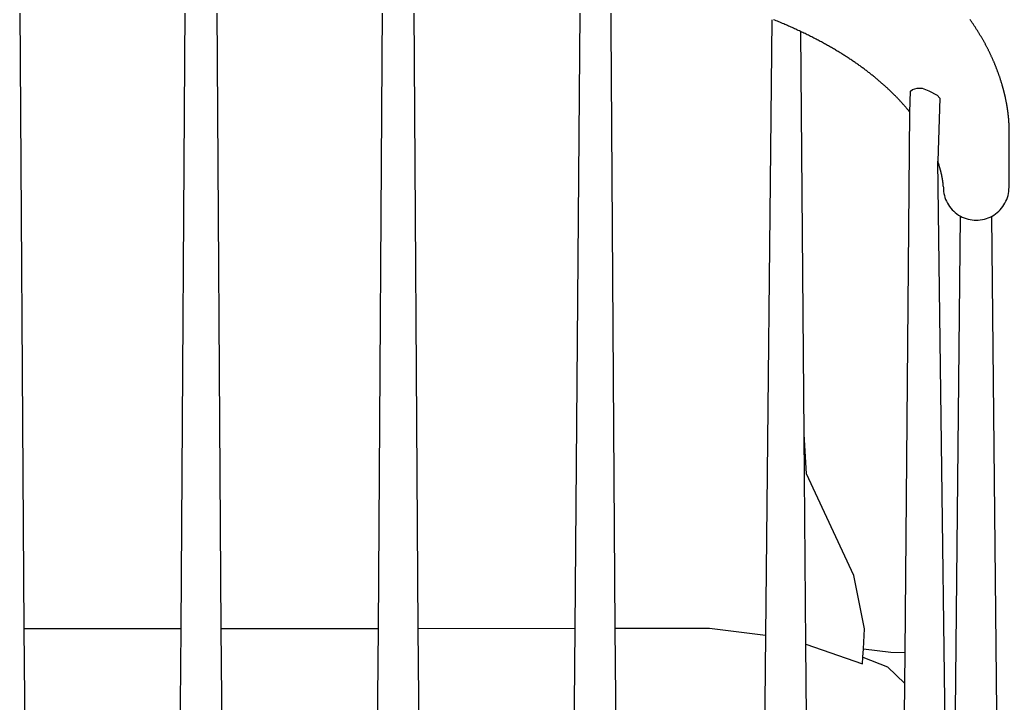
# Model space of a CAD drawing. Header units: inches. Extents: x 0 to 7318, y 0 to 812.
# Drawn here: x 6924.5 to 7301, y 369.4 to 629.5 of the extents above; entities that cross this region are included whole.
import ezdxf

# ---------------------------------------------------------------- set-up
doc = ezdxf.new("R2010")
doc.units = ezdxf.units.IN
doc.header["$MEASUREMENT"] = 0

# ---------------------------------------------------------------- blocks, each defined once
blk = doc.blocks.new('SC2_BACK')
at = {"color": 7}
for points in [[(6927.46, 253.24, 0), (6926.07, 397.81, 0), (6924.46, 653.23, 0)], [(6987.46, 653.23, 0), (6985.72, 397.79, 0), (6984.46, 253.24, 0)], [(7002.46, 253.24, 0), (7001.07, 397.81, 0), (6999.46, 653.23, 0)], [(7062.46, 653.23, 0), (7060.8, 397.78, 0), (7059.46, 253.24, 0)], [(7077.46, 253.24, 0), (7076.01, 397.86, 0), (7074.46, 653.23, 0)], [(7137.68, 647.89, 0), (7135.66, 397.92, 0), (7134.46, 253.24, 0)], [(7152.46, 253.24, 0), (7151.09, 397.91, 0), (7149.45, 646.09, 0)], [(7210.72, 629.45, 0), (7208.28, 395.34, 0), (7206.92, 253.24, 0)], [(7211.82, 629.33, 0), (7211.32, 629.53, 0)], [(7212.31, 629.13, 0), (7211.82, 629.33, 0)], [(7212.79, 628.93, 0), (7212.31, 629.13, 0)], [(7213.28, 628.73, 0), (7212.79, 628.93, 0)], [(7286.28, 629.31, 0), (7286.11, 629.54, 0)], [(7286.44, 629.08, 0), (7286.28, 629.31, 0)], [(7286.6, 628.85, 0), (7286.44, 629.08, 0)], [(7213.76, 628.53, 0), (7213.28, 628.73, 0)], [(7214.24, 628.33, 0), (7213.76, 628.53, 0)], [(7214.72, 628.13, 0), (7214.24, 628.33, 0)], [(7215.19, 627.92, 0), (7214.72, 628.13, 0)], [(7215.66, 627.72, 0), (7215.19, 627.92, 0)], [(7216.13, 627.52, 0), (7215.66, 627.72, 0)], [(7216.6, 627.31, 0), (7216.13, 627.52, 0)], [(7217.07, 627.11, 0), (7216.6, 627.31, 0)], [(7217.53, 626.91, 0), (7217.07, 627.11, 0)], [(7217.99, 626.7, 0), (7217.53, 626.91, 0)], [(7218.45, 626.5, 0), (7217.99, 626.7, 0)], [(7218.9, 626.29, 0), (7218.45, 626.5, 0)], [(7219.36, 626.09, 0), (7218.9, 626.29, 0)], [(7219.81, 625.88, 0), (7219.36, 626.09, 0)], [(7220.25, 625.67, 0), (7219.81, 625.88, 0)], [(7220.7, 625.47, 0), (7220.25, 625.67, 0)], [(7221.14, 625.26, 0), (7220.7, 625.47, 0)], [(7221.58, 625.05, 0), (7221.14, 625.26, 0)], [(7286.77, 628.61, 0), (7286.6, 628.85, 0)], [(7286.93, 628.38, 0), (7286.77, 628.61, 0)], [(7287.08, 628.15, 0), (7286.93, 628.38, 0)], [(7287.24, 627.92, 0), (7287.08, 628.15, 0)], [(7287.4, 627.69, 0), (7287.24, 627.92, 0)], [(7287.55, 627.46, 0), (7287.4, 627.69, 0)], [(7287.71, 627.23, 0), (7287.55, 627.46, 0)], [(7287.86, 627, 0), (7287.71, 627.23, 0)], [(7288.01, 626.77, 0), (7287.86, 627, 0)], [(7288.16, 626.54, 0), (7288.01, 626.77, 0)], [(7288.31, 626.31, 0), (7288.16, 626.54, 0)], [(7288.46, 626.08, 0), (7288.31, 626.31, 0)], [(7288.61, 625.85, 0), (7288.46, 626.08, 0)], [(7288.75, 625.62, 0), (7288.61, 625.85, 0)], [(7288.9, 625.39, 0), (7288.75, 625.62, 0)], [(7289.04, 625.16, 0), (7288.9, 625.39, 0)], [(7289.19, 624.94, 0), (7289.04, 625.16, 0)], [(7222.02, 624.84, 0), (7221.58, 625.05, 0)], [(7224.92, 253.24, 0), (7223.55, 391.86, 0), (7222.98, 471.84, 0), (7221.72, 624.9, 0)], [(7222.46, 624.64, 0), (7222.02, 624.84, 0)], [(7222.89, 624.43, 0), (7222.46, 624.64, 0)], [(7223.32, 624.22, 0), (7222.89, 624.43, 0)], [(7223.75, 624.01, 0), (7223.32, 624.22, 0)], [(7224.18, 623.8, 0), (7223.75, 624.01, 0)], [(7224.61, 623.59, 0), (7224.18, 623.8, 0)], [(7225.03, 623.38, 0), (7224.61, 623.59, 0)], [(7225.45, 623.17, 0), (7225.03, 623.38, 0)], [(7225.87, 622.96, 0), (7225.45, 623.17, 0)], [(7226.28, 622.75, 0), (7225.87, 622.96, 0)], [(7226.69, 622.53, 0), (7226.28, 622.75, 0)], [(7227.1, 622.32, 0), (7226.69, 622.53, 0)], [(7227.51, 622.11, 0), (7227.1, 622.32, 0)], [(7227.92, 621.9, 0), (7227.51, 622.11, 0)], [(7228.32, 621.69, 0), (7227.92, 621.9, 0)], [(7228.72, 621.47, 0), (7228.32, 621.69, 0)], [(7229.12, 621.26, 0), (7228.72, 621.47, 0)], [(7289.33, 624.71, 0), (7289.19, 624.94, 0)], [(7289.47, 624.48, 0), (7289.33, 624.71, 0)], [(7289.61, 624.25, 0), (7289.47, 624.48, 0)], [(7289.74, 624.03, 0), (7289.61, 624.25, 0)], [(7289.88, 623.8, 0), (7289.74, 624.03, 0)], [(7290.02, 623.57, 0), (7289.88, 623.8, 0)], [(7290.15, 623.35, 0), (7290.02, 623.57, 0)], [(7290.29, 623.12, 0), (7290.15, 623.35, 0)], [(7290.42, 622.9, 0), (7290.29, 623.12, 0)], [(7290.55, 622.67, 0), (7290.42, 622.9, 0)], [(7290.68, 622.45, 0), (7290.55, 622.67, 0)], [(7290.81, 622.22, 0), (7290.68, 622.45, 0)], [(7290.94, 622, 0), (7290.81, 622.22, 0)], [(7291.07, 621.77, 0), (7290.94, 622, 0)], [(7291.19, 621.55, 0), (7291.07, 621.77, 0)], [(7291.32, 621.33, 0), (7291.19, 621.55, 0)], [(7291.44, 621.1, 0), (7291.32, 621.33, 0)], [(7229.52, 621.05, 0), (7229.12, 621.26, 0)], [(7229.91, 620.83, 0), (7229.52, 621.05, 0)], [(7230.31, 620.62, 0), (7229.91, 620.83, 0)], [(7230.7, 620.4, 0), (7230.31, 620.62, 0)], [(7231.09, 620.19, 0), (7230.7, 620.4, 0)], [(7231.47, 619.97, 0), (7231.09, 620.19, 0)], [(7231.86, 619.76, 0), (7231.47, 619.97, 0)], [(7232.24, 619.55, 0), (7231.86, 619.76, 0)], [(7232.62, 619.33, 0), (7232.24, 619.55, 0)], [(7232.99, 619.11, 0), (7232.62, 619.33, 0)], [(7233.37, 618.9, 0), (7232.99, 619.11, 0)], [(7233.74, 618.68, 0), (7233.37, 618.9, 0)], [(7234.11, 618.47, 0), (7233.74, 618.68, 0)], [(7234.48, 618.25, 0), (7234.11, 618.47, 0)], [(7234.84, 618.03, 0), (7234.48, 618.25, 0)], [(7235.21, 617.82, 0), (7234.84, 618.03, 0)], [(7235.57, 617.6, 0), (7235.21, 617.82, 0)], [(7235.93, 617.38, 0), (7235.57, 617.6, 0)], [(7291.57, 620.88, 0), (7291.44, 621.1, 0)], [(7291.69, 620.66, 0), (7291.57, 620.88, 0)], [(7291.81, 620.44, 0), (7291.69, 620.66, 0)], [(7291.93, 620.22, 0), (7291.81, 620.44, 0)], [(7292.05, 620, 0), (7291.93, 620.22, 0)], [(7292.16, 619.78, 0), (7292.05, 620, 0)], [(7292.28, 619.56, 0), (7292.16, 619.78, 0)], [(7292.4, 619.34, 0), (7292.28, 619.56, 0)], [(7292.51, 619.12, 0), (7292.4, 619.34, 0)], [(7292.63, 618.9, 0), (7292.51, 619.12, 0)], [(7292.74, 618.68, 0), (7292.63, 618.9, 0)], [(7292.85, 618.46, 0), (7292.74, 618.68, 0)], [(7292.96, 618.24, 0), (7292.85, 618.46, 0)], [(7293.07, 618.02, 0), (7292.96, 618.24, 0)], [(7293.18, 617.81, 0), (7293.07, 618.02, 0)], [(7293.29, 617.59, 0), (7293.18, 617.81, 0)], [(7293.39, 617.37, 0), (7293.29, 617.59, 0)], [(7236.29, 617.16, 0), (7235.93, 617.38, 0)], [(7236.64, 616.95, 0), (7236.29, 617.16, 0)], [(7237, 616.73, 0), (7236.64, 616.95, 0)], [(7237.35, 616.51, 0), (7237, 616.73, 0)], [(7237.7, 616.29, 0), (7237.35, 616.51, 0)], [(7238.04, 616.08, 0), (7237.7, 616.29, 0)], [(7238.39, 615.86, 0), (7238.04, 616.08, 0)], [(7238.73, 615.64, 0), (7238.39, 615.86, 0)], [(7239.07, 615.42, 0), (7238.73, 615.64, 0)], [(7239.41, 615.2, 0), (7239.07, 615.42, 0)], [(7239.75, 614.98, 0), (7239.41, 615.2, 0)], [(7240.08, 614.76, 0), (7239.75, 614.98, 0)], [(7240.41, 614.54, 0), (7240.08, 614.76, 0)], [(7240.74, 614.32, 0), (7240.41, 614.54, 0)], [(7241.07, 614.11, 0), (7240.74, 614.32, 0)], [(7241.4, 613.89, 0), (7241.07, 614.11, 0)], [(7241.72, 613.67, 0), (7241.4, 613.89, 0)], [(7293.5, 617.16, 0), (7293.39, 617.37, 0)], [(7293.6, 616.94, 0), (7293.5, 617.16, 0)], [(7293.71, 616.72, 0), (7293.6, 616.94, 0)], [(7293.81, 616.51, 0), (7293.71, 616.72, 0)], [(7293.91, 616.3, 0), (7293.81, 616.51, 0)], [(7294.01, 616.08, 0), (7293.91, 616.3, 0)], [(7294.11, 615.87, 0), (7294.01, 616.08, 0)], [(7294.21, 615.65, 0), (7294.11, 615.87, 0)], [(7294.31, 615.44, 0), (7294.21, 615.65, 0)], [(7294.41, 615.23, 0), (7294.31, 615.44, 0)], [(7294.5, 615.02, 0), (7294.41, 615.23, 0)], [(7294.6, 614.81, 0), (7294.5, 615.02, 0)], [(7294.69, 614.6, 0), (7294.6, 614.81, 0)], [(7294.79, 614.38, 0), (7294.69, 614.6, 0)], [(7294.88, 614.17, 0), (7294.79, 614.38, 0)], [(7294.97, 613.97, 0), (7294.88, 614.17, 0)], [(7295.06, 613.76, 0), (7294.97, 613.97, 0)], [(7242.04, 613.45, 0), (7241.72, 613.67, 0)], [(7242.36, 613.23, 0), (7242.04, 613.45, 0)], [(7242.68, 613.01, 0), (7242.36, 613.23, 0)], [(7243, 612.79, 0), (7242.68, 613.01, 0)], [(7243.31, 612.57, 0), (7243, 612.79, 0)], [(7243.62, 612.35, 0), (7243.31, 612.57, 0)], [(7243.93, 612.13, 0), (7243.62, 612.35, 0)], [(7244.24, 611.91, 0), (7243.93, 612.13, 0)], [(7244.55, 611.69, 0), (7244.24, 611.91, 0)], [(7244.85, 611.47, 0), (7244.55, 611.69, 0)], [(7245.16, 611.25, 0), (7244.85, 611.47, 0)], [(7245.45, 611.03, 0), (7245.16, 611.25, 0)], [(7245.75, 610.81, 0), (7245.45, 611.03, 0)], [(7246.05, 610.59, 0), (7245.75, 610.81, 0)], [(7246.34, 610.37, 0), (7246.05, 610.59, 0)], [(7246.64, 610.15, 0), (7246.34, 610.37, 0)], [(7246.93, 609.93, 0), (7246.64, 610.15, 0)], [(7295.15, 613.55, 0), (7295.06, 613.76, 0)], [(7295.24, 613.34, 0), (7295.15, 613.55, 0)], [(7295.33, 613.13, 0), (7295.24, 613.34, 0)], [(7295.42, 612.92, 0), (7295.33, 613.13, 0)], [(7295.5, 612.72, 0), (7295.42, 612.92, 0)], [(7295.59, 612.51, 0), (7295.5, 612.72, 0)], [(7295.67, 612.31, 0), (7295.59, 612.51, 0)], [(7295.76, 612.1, 0), (7295.67, 612.31, 0)], [(7295.84, 611.89, 0), (7295.76, 612.1, 0)], [(7295.92, 611.69, 0), (7295.84, 611.89, 0)], [(7296, 611.49, 0), (7295.92, 611.69, 0)], [(7296.08, 611.28, 0), (7296, 611.49, 0)], [(7296.16, 611.08, 0), (7296.08, 611.28, 0)], [(7296.24, 610.88, 0), (7296.16, 611.08, 0)], [(7296.32, 610.68, 0), (7296.24, 610.88, 0)], [(7296.4, 610.47, 0), (7296.32, 610.68, 0)], [(7296.47, 610.27, 0), (7296.4, 610.47, 0)], [(7296.55, 610.07, 0), (7296.47, 610.27, 0)], [(7296.62, 609.87, 0), (7296.55, 610.07, 0)], [(7247.22, 609.71, 0), (7246.93, 609.93, 0)], [(7247.5, 609.48, 0), (7247.22, 609.71, 0)], [(7247.79, 609.26, 0), (7247.5, 609.48, 0)], [(7248.07, 609.04, 0), (7247.79, 609.26, 0)], [(7248.35, 608.82, 0), (7248.07, 609.04, 0)], [(7248.63, 608.6, 0), (7248.35, 608.82, 0)], [(7248.91, 608.38, 0), (7248.63, 608.6, 0)], [(7249.18, 608.16, 0), (7248.91, 608.38, 0)], [(7249.45, 607.94, 0), (7249.18, 608.16, 0)], [(7249.73, 607.72, 0), (7249.45, 607.94, 0)], [(7249.99, 607.5, 0), (7249.73, 607.72, 0)], [(7250.26, 607.28, 0), (7249.99, 607.5, 0)], [(7250.53, 607.06, 0), (7250.26, 607.28, 0)], [(7250.79, 606.84, 0), (7250.53, 607.06, 0)], [(7251.06, 606.62, 0), (7250.79, 606.84, 0)], [(7251.32, 606.4, 0), (7251.06, 606.62, 0)], [(7251.57, 606.18, 0), (7251.32, 606.4, 0)], [(7296.7, 609.68, 0), (7296.62, 609.87, 0)], [(7296.77, 609.48, 0), (7296.7, 609.68, 0)], [(7296.84, 609.28, 0), (7296.77, 609.48, 0)], [(7296.91, 609.08, 0), (7296.84, 609.28, 0)], [(7296.98, 608.88, 0), (7296.91, 609.08, 0)], [(7297.05, 608.69, 0), (7296.98, 608.88, 0)], [(7297.12, 608.49, 0), (7297.05, 608.69, 0)], [(7297.19, 608.3, 0), (7297.12, 608.49, 0)], [(7297.25, 608.1, 0), (7297.19, 608.3, 0)], [(7297.32, 607.91, 0), (7297.25, 608.1, 0)], [(7297.39, 607.72, 0), (7297.32, 607.91, 0)], [(7297.45, 607.52, 0), (7297.39, 607.72, 0)], [(7297.52, 607.33, 0), (7297.45, 607.52, 0)], [(7297.58, 607.14, 0), (7297.52, 607.33, 0)], [(7297.64, 606.95, 0), (7297.58, 607.14, 0)], [(7297.7, 606.76, 0), (7297.64, 606.95, 0)], [(7297.76, 606.57, 0), (7297.7, 606.76, 0)], [(7297.82, 606.38, 0), (7297.76, 606.57, 0)], [(7297.89, 606.19, 0), (7297.82, 606.38, 0)], [(7251.83, 605.96, 0), (7251.57, 606.18, 0)], [(7252.09, 605.74, 0), (7251.83, 605.96, 0)], [(7252.34, 605.52, 0), (7252.09, 605.74, 0)], [(7252.59, 605.3, 0), (7252.34, 605.52, 0)], [(7252.84, 605.08, 0), (7252.59, 605.3, 0)], [(7253.09, 604.86, 0), (7252.84, 605.08, 0)], [(7253.33, 604.65, 0), (7253.09, 604.86, 0)], [(7253.58, 604.43, 0), (7253.33, 604.65, 0)], [(7253.82, 604.21, 0), (7253.58, 604.43, 0)], [(7254.06, 603.99, 0), (7253.82, 604.21, 0)], [(7254.3, 603.77, 0), (7254.06, 603.99, 0)], [(7254.54, 603.55, 0), (7254.3, 603.77, 0)], [(7254.77, 603.33, 0), (7254.54, 603.55, 0)], [(7255.01, 603.11, 0), (7254.77, 603.33, 0)], [(7255.24, 602.9, 0), (7255.01, 603.11, 0)], [(7255.47, 602.68, 0), (7255.24, 602.9, 0)], [(7255.7, 602.46, 0), (7255.47, 602.68, 0)], [(7263.17, 594.38, 0), (7263.47, 602.29, 0), (7264.21, 602.94, 0), (7265.95, 603.42, 0), (7267.91, 603.42, 0), (7270.47, 602.5, 0), (7273.56, 600.76, 0), (7274.59, 599.66, 0), (7273.79, 575.73, 0)], [(7297.94, 606, 0), (7297.89, 606.19, 0)], [(7298, 605.81, 0), (7297.94, 606, 0)], [(7298.06, 605.63, 0), (7298, 605.81, 0)], [(7298.12, 605.44, 0), (7298.06, 605.63, 0)], [(7298.17, 605.25, 0), (7298.12, 605.44, 0)], [(7298.23, 605.07, 0), (7298.17, 605.25, 0)], [(7298.28, 604.88, 0), (7298.23, 605.07, 0)], [(7298.34, 604.7, 0), (7298.28, 604.88, 0)], [(7298.39, 604.52, 0), (7298.34, 604.7, 0)], [(7298.44, 604.34, 0), (7298.39, 604.52, 0)], [(7298.49, 604.15, 0), (7298.44, 604.34, 0)], [(7298.55, 603.97, 0), (7298.49, 604.15, 0)], [(7298.59, 603.79, 0), (7298.55, 603.97, 0)], [(7298.65, 603.61, 0), (7298.59, 603.79, 0)], [(7298.69, 603.43, 0), (7298.65, 603.61, 0)], [(7298.74, 603.25, 0), (7298.69, 603.43, 0)], [(7298.79, 603.08, 0), (7298.74, 603.25, 0)], [(7298.84, 602.9, 0), (7298.79, 603.08, 0)], [(7298.88, 602.72, 0), (7298.84, 602.9, 0)], [(7298.93, 602.55, 0), (7298.88, 602.72, 0)], [(7298.98, 602.37, 0), (7298.93, 602.55, 0)], [(7255.92, 602.24, 0), (7255.7, 602.46, 0)], [(7256.15, 602.03, 0), (7255.92, 602.24, 0)], [(7256.37, 601.81, 0), (7256.15, 602.03, 0)], [(7256.59, 601.59, 0), (7256.37, 601.81, 0)], [(7256.82, 601.37, 0), (7256.59, 601.59, 0)], [(7257.03, 601.16, 0), (7256.82, 601.37, 0)], [(7257.25, 600.94, 0), (7257.03, 601.16, 0)], [(7257.47, 600.72, 0), (7257.25, 600.94, 0)], [(7257.68, 600.51, 0), (7257.47, 600.72, 0)], [(7257.89, 600.29, 0), (7257.68, 600.51, 0)], [(7258.1, 600.08, 0), (7257.89, 600.29, 0)], [(7258.31, 599.86, 0), (7258.1, 600.08, 0)], [(7258.52, 599.65, 0), (7258.31, 599.86, 0)], [(7258.72, 599.43, 0), (7258.52, 599.65, 0)], [(7258.92, 599.22, 0), (7258.72, 599.43, 0)], [(7259.13, 599, 0), (7258.92, 599.22, 0)], [(7259.33, 598.79, 0), (7259.13, 599, 0)], [(7259.53, 598.57, 0), (7259.33, 598.79, 0)], [(7299.02, 602.2, 0), (7298.98, 602.37, 0)], [(7299.06, 602.02, 0), (7299.02, 602.2, 0)], [(7299.11, 601.85, 0), (7299.06, 602.02, 0)], [(7299.15, 601.68, 0), (7299.11, 601.85, 0)], [(7299.19, 601.51, 0), (7299.15, 601.68, 0)], [(7299.23, 601.34, 0), (7299.19, 601.51, 0)], [(7299.27, 601.17, 0), (7299.23, 601.34, 0)], [(7299.31, 601, 0), (7299.27, 601.17, 0)], [(7299.35, 600.83, 0), (7299.31, 601, 0)], [(7299.39, 600.66, 0), (7299.35, 600.83, 0)], [(7299.43, 600.49, 0), (7299.39, 600.66, 0)], [(7299.47, 600.33, 0), (7299.43, 600.49, 0)], [(7299.5, 600.16, 0), (7299.47, 600.33, 0)], [(7299.54, 599.99, 0), (7299.5, 600.16, 0)], [(7299.58, 599.83, 0), (7299.54, 599.99, 0)], [(7299.61, 599.67, 0), (7299.58, 599.83, 0)], [(7299.65, 599.5, 0), (7299.61, 599.67, 0)], [(7299.68, 599.34, 0), (7299.65, 599.5, 0)], [(7299.72, 599.18, 0), (7299.68, 599.34, 0)], [(7299.75, 599.02, 0), (7299.72, 599.18, 0)], [(7299.78, 598.86, 0), (7299.75, 599.02, 0)], [(7299.81, 598.7, 0), (7299.78, 598.86, 0)], [(7259.72, 598.36, 0), (7259.53, 598.57, 0)], [(7259.92, 598.14, 0), (7259.72, 598.36, 0)], [(7260.11, 597.93, 0), (7259.92, 598.14, 0)], [(7260.31, 597.72, 0), (7260.11, 597.93, 0)], [(7260.5, 597.51, 0), (7260.31, 597.72, 0)], [(7260.69, 597.29, 0), (7260.5, 597.51, 0)], [(7260.87, 597.08, 0), (7260.69, 597.29, 0)], [(7261.06, 596.87, 0), (7260.87, 597.08, 0)], [(7261.24, 596.66, 0), (7261.06, 596.87, 0)], [(7261.43, 596.44, 0), (7261.24, 596.66, 0)], [(7261.61, 596.23, 0), (7261.43, 596.44, 0)], [(7261.79, 596.02, 0), (7261.61, 596.23, 0)], [(7261.97, 595.81, 0), (7261.79, 596.02, 0)], [(7262.15, 595.6, 0), (7261.97, 595.81, 0)], [(7262.32, 595.39, 0), (7262.15, 595.6, 0)], [(7262.5, 595.18, 0), (7262.32, 595.39, 0)], [(7262.67, 594.97, 0), (7262.5, 595.18, 0)], [(7262.84, 594.77, 0), (7262.67, 594.97, 0)], [(7299.85, 598.54, 0), (7299.81, 598.7, 0)], [(7299.88, 598.39, 0), (7299.85, 598.54, 0)], [(7299.91, 598.23, 0), (7299.88, 598.39, 0)], [(7299.94, 598.07, 0), (7299.91, 598.23, 0)], [(7299.97, 597.92, 0), (7299.94, 598.07, 0)], [(7299.99, 597.76, 0), (7299.97, 597.92, 0)], [(7300.02, 597.61, 0), (7299.99, 597.76, 0)], [(7300.05, 597.46, 0), (7300.02, 597.61, 0)], [(7300.08, 597.3, 0), (7300.05, 597.46, 0)], [(7300.11, 597.15, 0), (7300.08, 597.3, 0)], [(7300.13, 597, 0), (7300.11, 597.15, 0)], [(7300.16, 596.85, 0), (7300.13, 597, 0)], [(7300.18, 596.7, 0), (7300.16, 596.85, 0)], [(7300.21, 596.56, 0), (7300.18, 596.7, 0)], [(7300.23, 596.41, 0), (7300.21, 596.56, 0)], [(7300.26, 596.26, 0), (7300.23, 596.41, 0)], [(7300.28, 596.12, 0), (7300.26, 596.26, 0)], [(7300.3, 595.97, 0), (7300.28, 596.12, 0)], [(7300.32, 595.83, 0), (7300.3, 595.97, 0)], [(7300.35, 595.69, 0), (7300.32, 595.83, 0)], [(7300.37, 595.55, 0), (7300.35, 595.69, 0)], [(7300.39, 595.4, 0), (7300.37, 595.55, 0)], [(7300.41, 595.26, 0), (7300.39, 595.4, 0)], [(7300.43, 595.12, 0), (7300.41, 595.26, 0)], [(7300.45, 594.99, 0), (7300.43, 595.12, 0)], [(7300.47, 594.85, 0), (7300.45, 594.99, 0)], [(7259.98, 253.24, 0), (7261.29, 376.94, 0), (7261.48, 388.65, 0), (7263.17, 594.38, 0)], [(7263.01, 594.56, 0), (7262.84, 594.77, 0)], [(7263.17, 594.38, 0), (7263.01, 594.56, 0)], [(7300.49, 594.71, 0), (7300.47, 594.85, 0)], [(7300.51, 594.58, 0), (7300.49, 594.71, 0)], [(7300.53, 594.44, 0), (7300.51, 594.58, 0)], [(7300.54, 594.31, 0), (7300.53, 594.44, 0)], [(7300.56, 594.17, 0), (7300.54, 594.31, 0)], [(7300.58, 594.04, 0), (7300.56, 594.17, 0)], [(7300.59, 593.91, 0), (7300.58, 594.04, 0)], [(7300.61, 593.78, 0), (7300.59, 593.91, 0)], [(7300.63, 593.65, 0), (7300.61, 593.78, 0)], [(7300.64, 593.52, 0), (7300.63, 593.65, 0)], [(7300.66, 593.39, 0), (7300.64, 593.52, 0)], [(7300.67, 593.27, 0), (7300.66, 593.39, 0)], [(7300.68, 593.14, 0), (7300.67, 593.27, 0)], [(7300.7, 593.01, 0), (7300.68, 593.14, 0)], [(7300.71, 592.89, 0), (7300.7, 593.01, 0)], [(7300.73, 592.77, 0), (7300.71, 592.89, 0)], [(7300.74, 592.64, 0), (7300.73, 592.77, 0)], [(7300.75, 592.52, 0), (7300.74, 592.64, 0)], [(7300.76, 592.4, 0), (7300.75, 592.52, 0)], [(7300.77, 592.28, 0), (7300.76, 592.4, 0)], [(7300.79, 592.16, 0), (7300.77, 592.28, 0)], [(7300.8, 592.05, 0), (7300.79, 592.16, 0)], [(7300.81, 591.93, 0), (7300.8, 592.05, 0)], [(7300.82, 591.81, 0), (7300.81, 591.93, 0)], [(7300.83, 591.7, 0), (7300.82, 591.81, 0)], [(7300.84, 591.59, 0), (7300.83, 591.7, 0)], [(7300.85, 591.47, 0), (7300.84, 591.59, 0)], [(7300.86, 591.36, 0), (7300.85, 591.47, 0)], [(7300.86, 591.25, 0), (7300.86, 591.36, 0)], [(7300.87, 591.14, 0), (7300.86, 591.25, 0)], [(7300.88, 591.03, 0), (7300.87, 591.14, 0)], [(7300.89, 590.92, 0), (7300.88, 591.03, 0)], [(7300.9, 590.82, 0), (7300.89, 590.92, 0)], [(7300.9, 590.71, 0), (7300.9, 590.82, 0)], [(7300.91, 590.61, 0), (7300.9, 590.71, 0)], [(7300.92, 590.5, 0), (7300.91, 590.61, 0)], [(7300.92, 590.4, 0), (7300.92, 590.5, 0)], [(7300.93, 590.3, 0), (7300.92, 590.4, 0)], [(7300.94, 590.2, 0), (7300.93, 590.3, 0)], [(7300.94, 590.1, 0), (7300.94, 590.2, 0)], [(7300.95, 590, 0), (7300.94, 590.1, 0)], [(7300.95, 589.9, 0), (7300.95, 590, 0)], [(7300.96, 589.8, 0), (7300.95, 589.9, 0)], [(7300.96, 589.71, 0), (7300.96, 589.8, 0)], [(7300.97, 589.61, 0), (7300.96, 589.71, 0)], [(7300.97, 589.52, 0), (7300.97, 589.61, 0)], [(7300.98, 589.43, 0), (7300.97, 589.52, 0)], [(7300.98, 589.33, 0), (7300.98, 589.43, 0)], [(7300.98, 589.24, 0), (7300.98, 589.33, 0)], [(7300.99, 589.15, 0), (7300.98, 589.24, 0)], [(7300.99, 589.07, 0), (7300.99, 589.15, 0)], [(7300.99, 588.98, 0), (7300.99, 589.07, 0)], [(7300.99, 588.89, 0), (7300.99, 588.98, 0)], [(7301, 588.81, 0), (7300.99, 588.89, 0)], [(7301, 588.72, 0), (7301, 588.81, 0)], [(7301, 588.64, 0), (7301, 588.72, 0)], [(7301, 588.56, 0), (7301, 588.64, 0)], [(7301, 588.48, 0), (7301, 588.56, 0)], [(7301.01, 588.4, 0), (7301, 588.48, 0)], [(7301.01, 588.32, 0), (7301.01, 588.4, 0)], [(7301.01, 588.24, 0), (7301.01, 588.32, 0)], [(7301.01, 588.17, 0), (7301.01, 588.24, 0)], [(7301.01, 588.09, 0), (7301.01, 588.17, 0)], [(7301.01, 588.02, 0), (7301.01, 588.09, 0)], [(7301.01, 587.94, 0), (7301.01, 588.02, 0)], [(7301.01, 587.87, 0), (7301.01, 587.94, 0)], [(7301.01, 587.8, 0), (7301.01, 587.87, 0)], [(7301.01, 587.73, 0), (7301.01, 587.8, 0)], [(7301.01, 587.66, 0), (7301.01, 587.73, 0)], [(7301.01, 587.59, 0), (7301.01, 587.66, 0)], [(7301.01, 587.53, 0), (7301.01, 587.59, 0)], [(7301.01, 587.46, 0), (7301.01, 587.53, 0)], [(7301.01, 587.4, 0), (7301.01, 587.46, 0)], [(7300.96, 585.74, 0), (7300.97, 585.94, 0)], [(7300.96, 565.74, 0), (7300.96, 585.74, 0)], [(7300.97, 585.94, 0), (7300.98, 586, 0)], [(7300.98, 586.15, 0), (7300.99, 586.18, 0)], [(7300.98, 586.11, 0), (7300.98, 586.15, 0)], [(7300.98, 586.08, 0), (7300.98, 586.11, 0)], [(7300.98, 586.06, 0), (7300.98, 586.08, 0)], [(7300.98, 586.03, 0), (7300.98, 586.06, 0)], [(7300.98, 586, 0), (7300.98, 586.03, 0)], [(7300.99, 586.45, 0), (7301, 586.49, 0)], [(7300.99, 586.4, 0), (7300.99, 586.45, 0)], [(7300.99, 586.36, 0), (7300.99, 586.4, 0)], [(7300.99, 586.32, 0), (7300.99, 586.36, 0)], [(7300.99, 586.29, 0), (7300.99, 586.32, 0)], [(7300.99, 586.25, 0), (7300.99, 586.29, 0)], [(7300.99, 586.21, 0), (7300.99, 586.25, 0)], [(7300.99, 586.18, 0), (7300.99, 586.21, 0)], [(7301, 586.77, 0), (7301.01, 586.82, 0)], [(7301, 586.72, 0), (7301, 586.77, 0)], [(7301, 586.67, 0), (7301, 586.72, 0)], [(7301, 586.62, 0), (7301, 586.67, 0)], [(7301, 586.58, 0), (7301, 586.62, 0)], [(7301, 586.53, 0), (7301, 586.58, 0)], [(7301, 586.49, 0), (7301, 586.53, 0)], [(7301.01, 587.34, 0), (7301.01, 587.4, 0)], [(7301.01, 587.27, 0), (7301.01, 587.34, 0)], [(7301.01, 587.21, 0), (7301.01, 587.27, 0)], [(7301.01, 587.15, 0), (7301.01, 587.21, 0)], [(7301.01, 587.1, 0), (7301.01, 587.15, 0)], [(7301.01, 587.04, 0), (7301.01, 587.1, 0)], [(7301.01, 586.98, 0), (7301.01, 587.04, 0)], [(7301.01, 586.93, 0), (7301.01, 586.98, 0)], [(7301.01, 586.87, 0), (7301.01, 586.93, 0)], [(7301.01, 586.82, 0), (7301.01, 586.87, 0)], [(7273.88, 575.52, 0), (7273.79, 575.73, 0)], [(7277.98, 253.24, 0), (7273.79, 575.73, 0)], [(7273.93, 575.38, 0), (7273.88, 575.52, 0)], [(7273.98, 575.23, 0), (7273.93, 575.38, 0)], [(7274.03, 575.09, 0), (7273.98, 575.23, 0)], [(7274.07, 574.95, 0), (7274.03, 575.09, 0)], [(7274.12, 574.81, 0), (7274.07, 574.95, 0)], [(7274.17, 574.67, 0), (7274.12, 574.81, 0)], [(7274.21, 574.53, 0), (7274.17, 574.67, 0)], [(7274.26, 574.39, 0), (7274.21, 574.53, 0)], [(7274.3, 574.25, 0), (7274.26, 574.39, 0)], [(7274.34, 574.12, 0), (7274.3, 574.25, 0)], [(7274.38, 573.98, 0), (7274.34, 574.12, 0)], [(7274.42, 573.85, 0), (7274.38, 573.98, 0)], [(7274.47, 573.71, 0), (7274.42, 573.85, 0)], [(7274.5, 573.58, 0), (7274.47, 573.71, 0)], [(7274.54, 573.45, 0), (7274.5, 573.58, 0)], [(7274.58, 573.32, 0), (7274.54, 573.45, 0)], [(7274.62, 573.19, 0), (7274.58, 573.32, 0)], [(7274.66, 573.06, 0), (7274.62, 573.19, 0)], [(7274.69, 572.93, 0), (7274.66, 573.06, 0)], [(7274.73, 572.8, 0), (7274.69, 572.93, 0)], [(7274.76, 572.67, 0), (7274.73, 572.8, 0)], [(7274.8, 572.55, 0), (7274.76, 572.67, 0)], [(7274.83, 572.43, 0), (7274.8, 572.55, 0)], [(7274.86, 572.3, 0), (7274.83, 572.43, 0)], [(7274.9, 572.18, 0), (7274.86, 572.3, 0)], [(7274.93, 572.06, 0), (7274.9, 572.18, 0)], [(7274.96, 571.94, 0), (7274.93, 572.06, 0)], [(7274.99, 571.82, 0), (7274.96, 571.94, 0)], [(7275.02, 571.7, 0), (7274.99, 571.82, 0)], [(7275.05, 571.58, 0), (7275.02, 571.7, 0)], [(7275.07, 571.47, 0), (7275.05, 571.58, 0)], [(7275.1, 571.35, 0), (7275.07, 571.47, 0)], [(7275.13, 571.24, 0), (7275.1, 571.35, 0)], [(7275.16, 571.12, 0), (7275.13, 571.24, 0)], [(7275.18, 571.01, 0), (7275.16, 571.12, 0)], [(7275.21, 570.9, 0), (7275.18, 571.01, 0)], [(7275.24, 570.79, 0), (7275.21, 570.9, 0)], [(7275.26, 570.68, 0), (7275.24, 570.79, 0)], [(7275.28, 570.57, 0), (7275.26, 570.68, 0)], [(7275.31, 570.46, 0), (7275.28, 570.57, 0)], [(7275.33, 570.36, 0), (7275.31, 570.46, 0)], [(7275.35, 570.25, 0), (7275.33, 570.36, 0)], [(7275.37, 570.15, 0), (7275.35, 570.25, 0)], [(7275.39, 570.05, 0), (7275.37, 570.15, 0)], [(7275.41, 569.94, 0), (7275.39, 570.05, 0)], [(7275.43, 569.84, 0), (7275.41, 569.94, 0)], [(7275.45, 569.74, 0), (7275.43, 569.84, 0)], [(7275.47, 569.65, 0), (7275.45, 569.74, 0)], [(7275.49, 569.55, 0), (7275.47, 569.65, 0)], [(7275.51, 569.45, 0), (7275.49, 569.55, 0)], [(7275.53, 569.36, 0), (7275.51, 569.45, 0)], [(7275.55, 569.26, 0), (7275.53, 569.36, 0)], [(7275.56, 569.17, 0), (7275.55, 569.26, 0)], [(7275.58, 569.08, 0), (7275.56, 569.17, 0)], [(7275.59, 568.99, 0), (7275.58, 569.08, 0)], [(7275.61, 568.9, 0), (7275.59, 568.99, 0)], [(7275.62, 568.81, 0), (7275.61, 568.9, 0)], [(7275.64, 568.72, 0), (7275.62, 568.81, 0)], [(7275.65, 568.64, 0), (7275.64, 568.72, 0)], [(7275.67, 568.55, 0), (7275.65, 568.64, 0)], [(7275.68, 568.47, 0), (7275.67, 568.55, 0)], [(7275.69, 568.39, 0), (7275.68, 568.47, 0)], [(7275.71, 568.3, 0), (7275.69, 568.39, 0)], [(7275.72, 568.22, 0), (7275.71, 568.3, 0)], [(7275.73, 568.14, 0), (7275.72, 568.22, 0)], [(7275.74, 568.07, 0), (7275.73, 568.14, 0)], [(7275.75, 567.99, 0), (7275.74, 568.07, 0)], [(7275.76, 567.91, 0), (7275.75, 567.99, 0)], [(7275.77, 567.84, 0), (7275.76, 567.91, 0)], [(7275.78, 567.77, 0), (7275.77, 567.84, 0)], [(7275.79, 567.69, 0), (7275.78, 567.77, 0)], [(7275.8, 567.62, 0), (7275.79, 567.69, 0)], [(7275.81, 567.56, 0), (7275.8, 567.62, 0)], [(7275.82, 567.49, 0), (7275.81, 567.56, 0)], [(7275.82, 567.42, 0), (7275.82, 567.49, 0)], [(7275.83, 567.35, 0), (7275.82, 567.42, 0)], [(7275.84, 567.29, 0), (7275.83, 567.35, 0)], [(7275.85, 567.23, 0), (7275.84, 567.29, 0)], [(7275.85, 567.16, 0), (7275.85, 567.23, 0)], [(7275.86, 567.1, 0), (7275.85, 567.16, 0)], [(7275.87, 567.04, 0), (7275.86, 567.1, 0)], [(7275.87, 566.98, 0), (7275.87, 567.04, 0)], [(7275.88, 566.93, 0), (7275.87, 566.98, 0)], [(7275.89, 566.87, 0), (7275.88, 566.93, 0)], [(7275.89, 566.82, 0), (7275.89, 566.87, 0)], [(7275.9, 566.77, 0), (7275.89, 566.82, 0)], [(7275.9, 566.71, 0), (7275.9, 566.77, 0)], [(7275.91, 566.66, 0), (7275.9, 566.71, 0)], [(7275.91, 566.61, 0), (7275.91, 566.66, 0)], [(7275.91, 566.56, 0), (7275.91, 566.61, 0)], [(7275.92, 566.52, 0), (7275.91, 566.56, 0)], [(7275.92, 566.47, 0), (7275.92, 566.52, 0)], [(7275.92, 566.43, 0), (7275.92, 566.47, 0)], [(7275.93, 566.39, 0), (7275.92, 566.43, 0)], [(7275.93, 566.35, 0), (7275.93, 566.39, 0)], [(7275.93, 566.31, 0), (7275.93, 566.35, 0)], [(7275.93, 566.27, 0), (7275.93, 566.31, 0)], [(7275.94, 566.23, 0), (7275.93, 566.27, 0)], [(7275.94, 566.19, 0), (7275.94, 566.23, 0)], [(7275.94, 566.16, 0), (7275.94, 566.19, 0)], [(7275.94, 566.12, 0), (7275.94, 566.16, 0)], [(7275.95, 566.09, 0), (7275.94, 566.12, 0)], [(7275.95, 566.06, 0), (7275.95, 566.09, 0)], [(7275.95, 566.03, 0), (7275.95, 566.06, 0)], [(7275.95, 566.01, 0), (7275.95, 566.03, 0)], [(7275.95, 565.98, 0), (7275.95, 566.01, 0)], [(7275.95, 565.95, 0), (7275.95, 565.98, 0)], [(7275.96, 565.74, 0), (7275.98, 564.95, 0)], [(7275.98, 564.95, 0), (7276.06, 564.17, 0)], [(7300.86, 564.17, 0), (7300.93, 564.95, 0)], [(7300.93, 564.95, 0), (7300.96, 565.74, 0)], [(7276.06, 564.17, 0), (7276.18, 563.39, 0)], [(7276.18, 563.39, 0), (7276.35, 562.63, 0)], [(7276.35, 562.63, 0), (7276.57, 561.87, 0)], [(7276.57, 561.87, 0), (7276.83, 561.14, 0)], [(7276.83, 561.14, 0), (7277.15, 560.42, 0)], [(7299.77, 560.42, 0), (7300.08, 561.14, 0)], [(7300.08, 561.14, 0), (7300.34, 561.87, 0)], [(7300.34, 561.87, 0), (7300.57, 562.63, 0)], [(7300.57, 562.63, 0), (7300.74, 563.39, 0)], [(7300.74, 563.39, 0), (7300.86, 564.17, 0)], [(7277.15, 560.42, 0), (7277.5, 559.72, 0)], [(7277.5, 559.72, 0), (7277.9, 559.04, 0)], [(7277.9, 559.04, 0), (7278.34, 558.39, 0)], [(7278.34, 558.39, 0), (7278.82, 557.77, 0)], [(7278.82, 557.77, 0), (7279.34, 557.18, 0)], [(7297.57, 557.18, 0), (7298.09, 557.77, 0)], [(7298.09, 557.77, 0), (7298.57, 558.39, 0)], [(7298.57, 558.39, 0), (7299.01, 559.04, 0)], [(7299.01, 559.04, 0), (7299.41, 559.72, 0)], [(7299.41, 559.72, 0), (7299.77, 560.42, 0)], [(7279.34, 557.18, 0), (7279.9, 556.63, 0)], [(7279.46, 253.24, 0), (7282.52, 554.72, 0)], [(7279.9, 556.63, 0), (7280.49, 556.11, 0)], [(7280.49, 556.11, 0), (7281.11, 555.62, 0)], [(7281.11, 555.62, 0), (7281.76, 555.18, 0)], [(7281.76, 555.18, 0), (7282.43, 554.78, 0)], [(7282.43, 554.78, 0), (7283.14, 554.43, 0)], [(7283.14, 554.43, 0), (7283.86, 554.12, 0)], [(7283.86, 554.12, 0), (7284.59, 553.85, 0)], [(7284.59, 553.85, 0), (7285.35, 553.63, 0)], [(7285.35, 553.63, 0), (7286.11, 553.46, 0)], [(7290.8, 553.46, 0), (7291.57, 553.63, 0)], [(7291.57, 553.63, 0), (7292.32, 553.85, 0)], [(7292.32, 553.85, 0), (7293.06, 554.12, 0)], [(7293.06, 554.12, 0), (7293.78, 554.43, 0)], [(7293.78, 554.43, 0), (7294.48, 554.78, 0)], [(7297.46, 253.24, 0), (7294.39, 554.72, 0)], [(7294.48, 554.78, 0), (7295.16, 555.18, 0)], [(7295.16, 555.18, 0), (7295.81, 555.62, 0)], [(7295.81, 555.62, 0), (7296.42, 556.11, 0)], [(7296.42, 556.11, 0), (7297.01, 556.63, 0)], [(7297.01, 556.63, 0), (7297.57, 557.18, 0)], [(7286.11, 553.46, 0), (7286.89, 553.34, 0)], [(7286.89, 553.34, 0), (7287.67, 553.26, 0)], [(7287.67, 553.26, 0), (7288.46, 553.24, 0)], [(7288.46, 553.24, 0), (7289.24, 553.26, 0)], [(7289.24, 553.26, 0), (7290.02, 553.34, 0)], [(7290.02, 553.34, 0), (7290.8, 553.46, 0)], [(7245.31, 386.88, 0), (7245.52, 390.02, 0), (7245.89, 397.66, 0), (7241.91, 417.98, 0), (7223.89, 456.69, 0), (7222.98, 471.84, 0)], [(6926.07, 397.81, 0), (6985.72, 397.79, 0)], [(7001.07, 397.81, 0), (7060.8, 397.78, 0)], [(7076.01, 397.86, 0), (7135.66, 397.92, 0)], [(7151.09, 397.91, 0), (7187.01, 397.93, 0), (7208.28, 395.34, 0)], [(7223.55, 391.86, 0), (7245.14, 384.36, 0), (7245.31, 386.88, 0), (7254.66, 383.24, 0), (7261.29, 376.94, 0)], [(7245.52, 390.02, 0), (7255.96, 388.84, 0), (7261.48, 388.65, 0)]]:
    blk.add_polyline3d(points, dxfattribs=at)

msp = doc.modelspace()

# ---------------------------------------------------------------- block references
msp.add_blockref('SC2_BACK', (0, 0))

doc.saveas('drawing.dxf')
